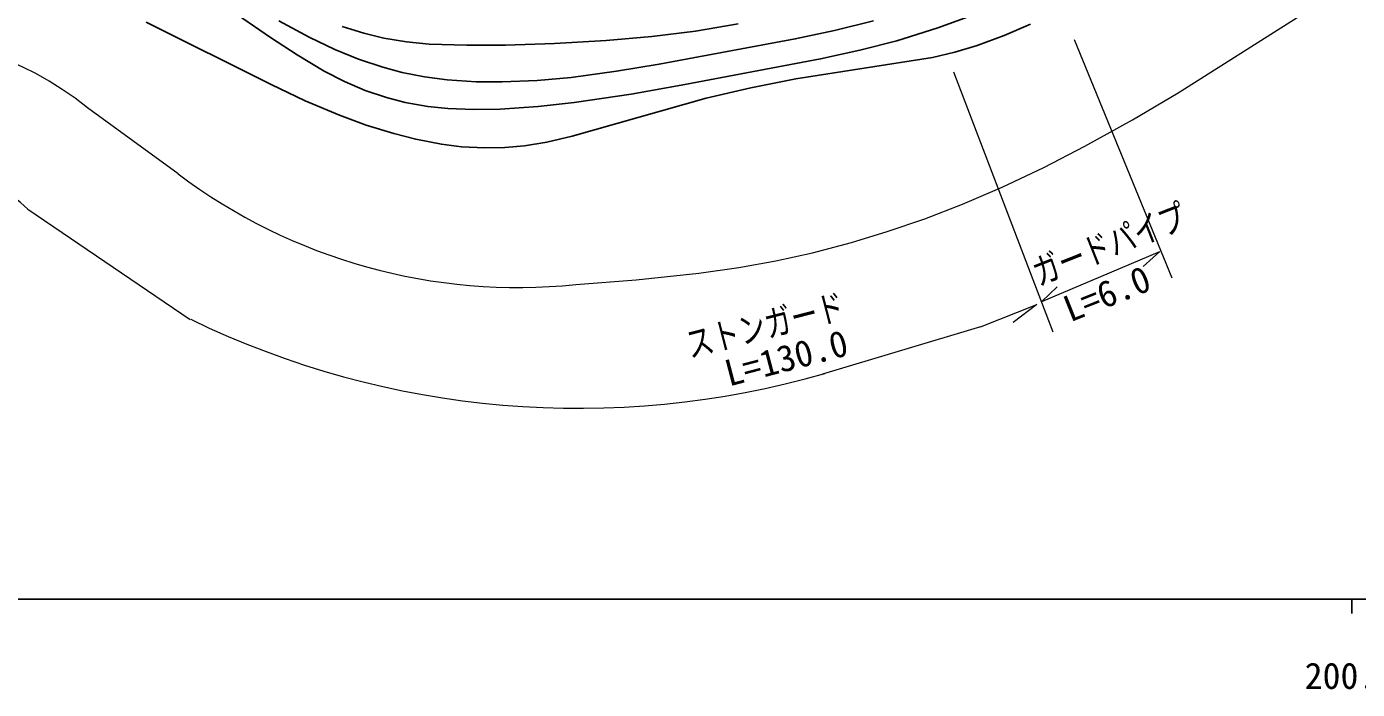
# Model space of a CAD drawing. Units: millimetres, scale not verified. Extents: x 40000 to 680000, y 20000 to 380000.
# Drawn here: x 175811 to 268395, y 198715 to 244835 of the extents above; entities that cross this region are included whole.
import ezdxf
from ezdxf.enums import TextEntityAlignment as Align

# ---------------------------------------------------------------- set-up
doc = ezdxf.new("R2010")
doc.units = ezdxf.units.MM
doc.header["$LTSCALE"] = 1000
for name, color, linetype, lineweight in [('M-BGD', 7, 'Continuous', 25), ('M-STR-HTXT', 7, 'Continuous', 13), ('M-TTL-BAND', 7, 'Continuous', 25)]:
    doc.layers.add(name, color=color, linetype=linetype, lineweight=lineweight)
doc.styles.add('ＭＳ ゴシック', font='')
doc.styles.get('ＭＳ ゴシック').set_extended_font_data('MS Gothic')

msp = doc.modelspace()

# ---------------------------------------------------------------- linework, layer by layer
at = {"layer": 'M-BGD'}
for points in [[(241834, 245695), (239198, 244753), (236345, 243845), (233781, 243184), (231051, 242587), (221596, 240810), (217866, 240142), (213911, 239543), (211403, 239269), (208758, 239091), (206926, 239062), (205109, 239135), (203716, 239279), (202154, 239551), (200840, 239891), (199361, 240396), (197924, 241020), (196521, 241742), (194633, 242861), (192774, 244080), (189739, 246161)], [(184118, 245141), (192833, 240798), (195187, 239681), (197573, 238666), (199443, 237977), (201354, 237389), (202889, 236995), (204674, 236653), (206075, 236479), (207680, 236390), (209080, 236415), (210440, 236539), (212010, 236801), (213761, 237212), (223083, 239861), (226196, 240586), (229328, 241209), (238830, 242691), (240382, 243050), (241940, 243517), (243810, 244208), (245651, 244998)], [(234731, 245243), (232021, 244565), (229285, 243984), (219816, 242219), (216861, 241727), (213687, 241303), (211331, 241093), (208902, 240989), (207083, 241003), (205078, 241134), (203496, 241341), (201943, 241652), (200588, 242009), (198909, 242570), (197265, 243240), (195473, 244095), (193360, 245245)], [(197763, 244853), (199279, 244371), (200667, 244033), (202233, 243775), (203822, 243623), (206436, 243535), (209133, 243551), (212545, 243651), (216137, 243859), (219317, 244147), (222338, 244526), (225305, 245032)]]:
    msp.add_lwpolyline(points, dxfattribs=at)
at = {"layer": 'M-STR-HTXT'}
for p, q in [((248701, 243940), (255481, 227342)), ((240305, 241695), (247198, 223591)), ((186353, 234589), (180044, 239175)), ((175906, 232132), (187198, 224453)), ((246438, 225714), (247504, 226727)), ((242164, 223944), (246104, 225496)), ((246104, 225496), (244449, 224242)), ((242164, 223944), (231180, 220648))]:
    msp.add_line(p, q, dxfattribs=at)
for points in [[(214018, 226888), (218209, 227224), (222585, 227679), (225357, 228072), (227945, 228540), (230486, 229102), (233200, 229813), (235692, 230569), (238306, 231470), (240919, 232483), (243677, 233671), (246573, 235042), (249423, 236509), (252752, 238357), (255926, 240236), (264208, 245471), (272331, 250835)], [(246438, 225714), (254651, 229183), (253494, 228145)]]:
    msp.add_lwpolyline(points, dxfattribs=at)
for centre, radius, start, end in [((166142, 222120), 22004, 50.81369, 138.02133), ((166554, 222147), 13681, 46.87277, 140.40591), ((209985, 265942), 39261, 232.99301, 275.89604), ((214198, 280095), 61822, 244.13333, 286.10748)]:
    msp.add_arc(centre, radius, start, end, dxfattribs=at)
at = {"layer": 'M-TTL-BAND'}
for p, q in [((40000, 205000), (579000, 205000)), ((268000, 205000), (268000, 204000))]:
    msp.add_line(p, q, dxfattribs=at)

# ---------------------------------------------------------------- texts
at = {"layer": 'M-STR-HTXT', "style": 'ＭＳ ゴシック', "width": 0.75}
for s, rotation, p in [('ガードパイプ', 21.577, (246435, 226262)), ('ストンガード', 14.4, (222095, 221235))]:
    msp.add_text(s, height=1833, rotation=rotation, dxfattribs=at).set_placement(p, align=Align.BOTTOM_LEFT)
at = {"layer": 'M-STR-HTXT', "style": 'ＭＳ ゴシック'}
for s, rotation, p in [('L=6.0', 21.801, (248614, 223734)), ('L=130.0', 14.7, (224809, 219255))]:
    msp.add_text(s, height=1833, rotation=rotation, dxfattribs=at).set_placement(p, align=Align.BOTTOM_LEFT)
at = {"layer": 'M-TTL-BAND', "style": 'ＭＳ ゴシック'}
msp.add_text('200.0', height=1833, dxfattribs=at).set_placement((267844, 198195), align=Align.BOTTOM_CENTER)

doc.saveas('drawing.dxf')
